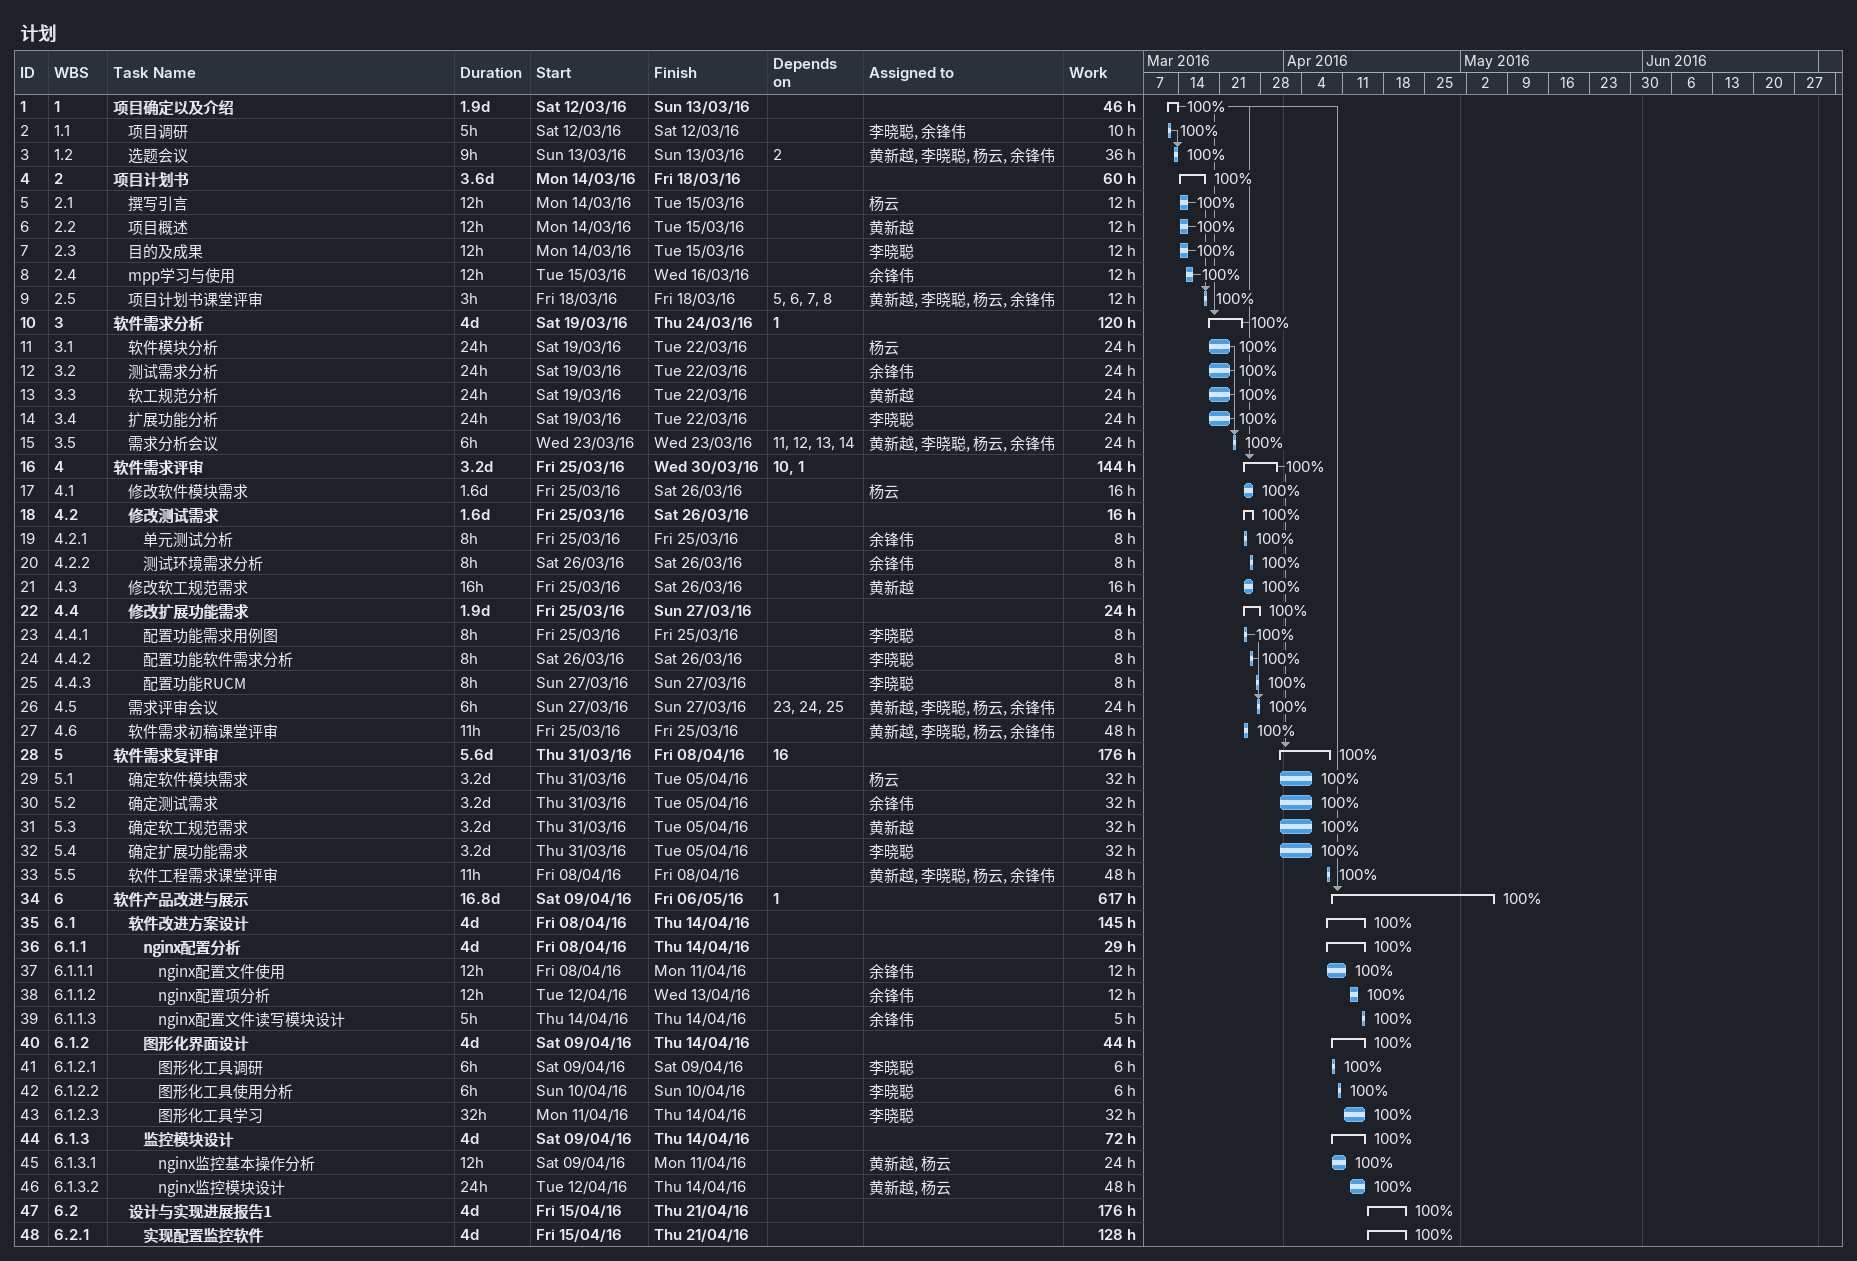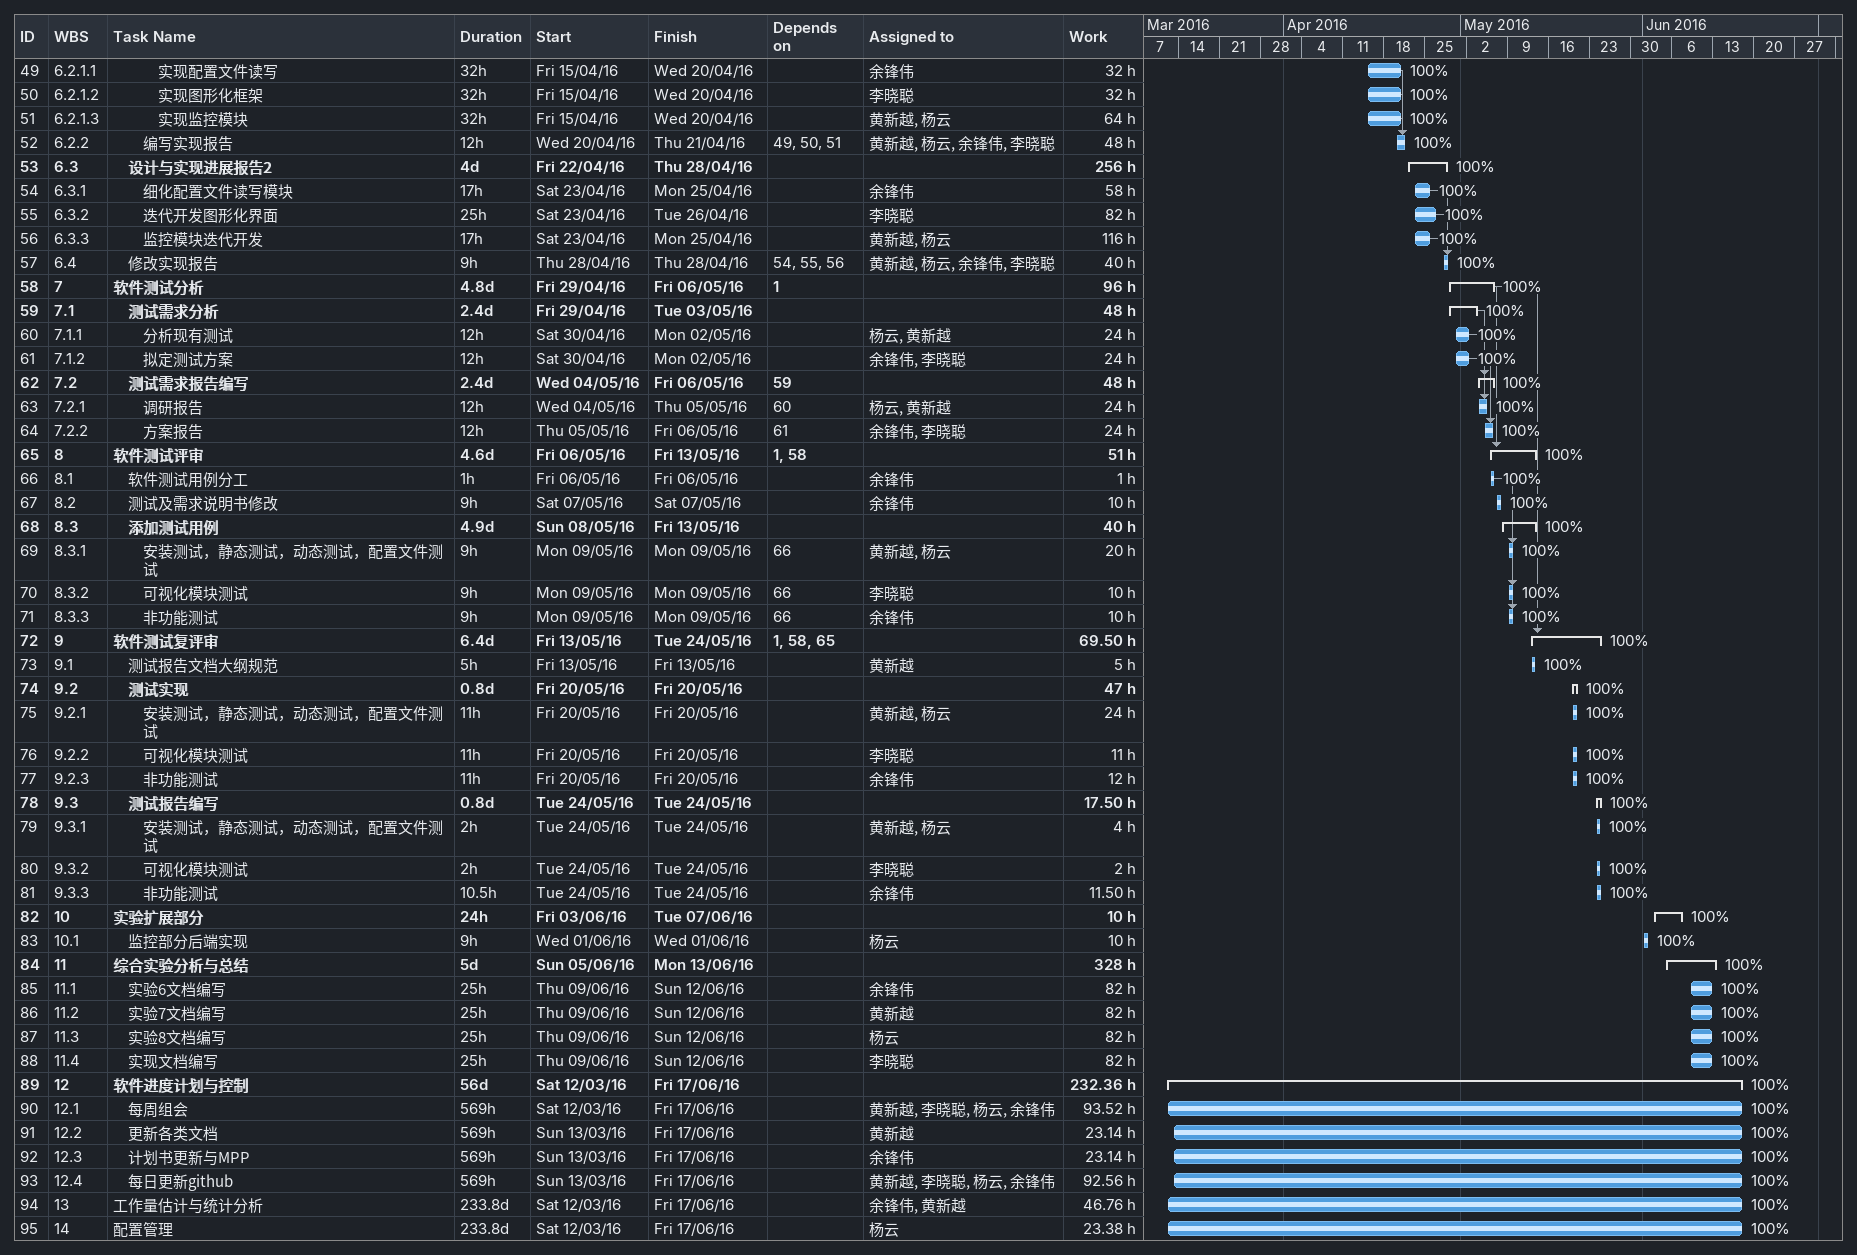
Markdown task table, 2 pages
计划

| ID | WBS | Task | Duration | Start | Finish | Predecessors | Resources | % complete | Work (h) |
|---|---|---|---|---|---|---|---|---|---|
| 1 | 1 | **项目确定以及介绍** | 1.9d | 2016-03-12 | 2016-03-13 |  |  | 100 | 46 |
| 2 | 1.1 | 项目调研 | 5h | 2016-03-12 | 2016-03-12 |  | 李晓聪, 余锋伟 | 100 | 10 |
| 3 | 1.2 | 选题会议 | 9h | 2016-03-13 | 2016-03-13 | 2 | 黄新越, 李晓聪, 杨云, 余锋伟 | 100 | 36 |
| 4 | 2 | **项目计划书** | 3.6d | 2016-03-14 | 2016-03-18 |  |  | 100 | 60 |
| 5 | 2.1 | 撰写引言 | 12h | 2016-03-14 | 2016-03-15 |  | 杨云 | 100 | 12 |
| 6 | 2.2 | 项目概述 | 12h | 2016-03-14 | 2016-03-15 |  | 黄新越 | 100 | 12 |
| 7 | 2.3 | 目的及成果 | 12h | 2016-03-14 | 2016-03-15 |  | 李晓聪 | 100 | 12 |
| 8 | 2.4 | mpp学习与使用 | 12h | 2016-03-15 | 2016-03-16 |  | 余锋伟 | 100 | 12 |
| 9 | 2.5 | 项目计划书课堂评审 | 3h | 2016-03-18 | 2016-03-18 | 5, 6, 7, 8 | 黄新越, 李晓聪, 杨云, 余锋伟 | 100 | 12 |
| 10 | 3 | **软件需求分析** | 4d | 2016-03-19 | 2016-03-24 | 1 |  | 100 | 120 |
| 11 | 3.1 | 软件模块分析 | 24h | 2016-03-19 | 2016-03-22 |  | 杨云 | 100 | 24 |
| 12 | 3.2 | 测试需求分析 | 24h | 2016-03-19 | 2016-03-22 |  | 余锋伟 | 100 | 24 |
| 13 | 3.3 | 软工规范分析 | 24h | 2016-03-19 | 2016-03-22 |  | 黄新越 | 100 | 24 |
| 14 | 3.4 | 扩展功能分析 | 24h | 2016-03-19 | 2016-03-22 |  | 李晓聪 | 100 | 24 |
| 15 | 3.5 | 需求分析会议 | 6h | 2016-03-23 | 2016-03-23 | 11, 12, 13, 14 | 黄新越, 李晓聪, 杨云, 余锋伟 | 100 | 24 |
| 16 | 4 | **软件需求评审** | 3.2d | 2016-03-25 | 2016-03-30 | 10, 1 |  | 100 | 144 |
| 17 | 4.1 | 修改软件模块需求 | 1.6d | 2016-03-25 | 2016-03-26 |  | 杨云 | 100 | 16 |
| 18 | 4.2 | **修改测试需求** | 1.6d | 2016-03-25 | 2016-03-26 |  |  | 100 | 16 |
| 19 | 4.2.1 | 单元测试分析 | 8h | 2016-03-25 | 2016-03-25 |  | 余锋伟 | 100 | 8 |
| 20 | 4.2.2 | 测试环境需求分析 | 8h | 2016-03-26 | 2016-03-26 |  | 余锋伟 | 100 | 8 |
| 21 | 4.3 | 修改软工规范需求 | 16h | 2016-03-25 | 2016-03-26 |  | 黄新越 | 100 | 16 |
| 22 | 4.4 | **修改扩展功能需求** | 1.9d | 2016-03-25 | 2016-03-27 |  |  | 100 | 24 |
| 23 | 4.4.1 | 配置功能需求用例图 | 8h | 2016-03-25 | 2016-03-25 |  | 李晓聪 | 100 | 8 |
| 24 | 4.4.2 | 配置功能软件需求分析 | 8h | 2016-03-26 | 2016-03-26 |  | 李晓聪 | 100 | 8 |
| 25 | 4.4.3 | 配置功能RUCM | 8h | 2016-03-27 | 2016-03-27 |  | 李晓聪 | 100 | 8 |
| 26 | 4.5 | 需求评审会议 | 6h | 2016-03-27 | 2016-03-27 | 23, 24, 25 | 黄新越, 李晓聪, 杨云, 余锋伟 | 100 | 24 |
| 27 | 4.6 | 软件需求初稿课堂评审 | 11h | 2016-03-25 | 2016-03-25 |  | 黄新越, 李晓聪, 杨云, 余锋伟 | 100 | 48 |
| 28 | 5 | **软件需求复评审** | 5.6d | 2016-03-31 | 2016-04-08 | 16 |  | 100 | 176 |
| 29 | 5.1 | 确定软件模块需求 | 3.2d | 2016-03-31 | 2016-04-05 |  | 杨云 | 100 | 32 |
| 30 | 5.2 | 确定测试需求 | 3.2d | 2016-03-31 | 2016-04-05 |  | 余锋伟 | 100 | 32 |
| 31 | 5.3 | 确定软工规范需求 | 3.2d | 2016-03-31 | 2016-04-05 |  | 黄新越 | 100 | 32 |
| 32 | 5.4 | 确定扩展功能需求 | 3.2d | 2016-03-31 | 2016-04-05 |  | 李晓聪 | 100 | 32 |
| 33 | 5.5 | 软件工程需求课堂评审 | 11h | 2016-04-08 | 2016-04-08 |  | 黄新越, 李晓聪, 杨云, 余锋伟 | 100 | 48 |
| 34 | 6 | **软件产品改进与展示** | 16.8d | 2016-04-09 | 2016-05-06 | 1 |  | 100 | 617 |
| 35 | 6.1 | **软件改进方案设计** | 4d | 2016-04-08 | 2016-04-14 |  |  | 100 | 145 |
| 36 | 6.1.1 | **nginx配置分析** | 4d | 2016-04-08 | 2016-04-14 |  |  | 100 | 29 |
| 37 | 6.1.1.1 | nginx配置文件使用 | 12h | 2016-04-08 | 2016-04-11 |  | 余锋伟 | 100 | 12 |
| 38 | 6.1.1.2 | nginx配置项分析 | 12h | 2016-04-12 | 2016-04-13 |  | 余锋伟 | 100 | 12 |
| 39 | 6.1.1.3 | nginx配置文件读写模块设计 | 5h | 2016-04-14 | 2016-04-14 |  | 余锋伟 | 100 | 5 |
| 40 | 6.1.2 | **图形化界面设计** | 4d | 2016-04-09 | 2016-04-14 |  |  | 100 | 44 |
| 41 | 6.1.2.1 | 图形化工具调研 | 6h | 2016-04-09 | 2016-04-09 |  | 李晓聪 | 100 | 6 |
| 42 | 6.1.2.2 | 图形化工具使用分析 | 6h | 2016-04-10 | 2016-04-10 |  | 李晓聪 | 100 | 6 |
| 43 | 6.1.2.3 | 图形化工具学习 | 32h | 2016-04-11 | 2016-04-14 |  | 李晓聪 | 100 | 32 |
| 44 | 6.1.3 | **监控模块设计** | 4d | 2016-04-09 | 2016-04-14 |  |  | 100 | 72 |
| 45 | 6.1.3.1 | nginx监控基本操作分析 | 12h | 2016-04-09 | 2016-04-11 |  | 黄新越, 杨云 | 100 | 24 |
| 46 | 6.1.3.2 | nginx监控模块设计 | 24h | 2016-04-12 | 2016-04-14 |  | 黄新越, 杨云 | 100 | 48 |
| 47 | 6.2 | **设计与实现进展报告1** | 4d | 2016-04-15 | 2016-04-21 |  |  | 100 | 176 |
| 48 | 6.2.1 | **实现配置监控软件** | 4d | 2016-04-15 | 2016-04-21 |  |  | 100 | 128 |
| 49 | 6.2.1.1 | 实现配置文件读写 | 32h | 2016-04-15 | 2016-04-20 |  | 余锋伟 | 100 | 32 |
| 50 | 6.2.1.2 | 实现图形化框架 | 32h | 2016-04-15 | 2016-04-20 |  | 李晓聪 | 100 | 32 |
| 51 | 6.2.1.3 | 实现监控模块 | 32h | 2016-04-15 | 2016-04-20 |  | 黄新越, 杨云 | 100 | 64 |
| 52 | 6.2.2 | 编写实现报告 | 12h | 2016-04-20 | 2016-04-21 | 49, 50, 51 | 黄新越, 杨云, 余锋伟, 李晓聪 | 100 | 48 |
| 53 | 6.3 | **设计与实现进展报告2** | 4d | 2016-04-22 | 2016-04-28 |  |  | 100 | 256 |
| 54 | 6.3.1 | 细化配置文件读写模块 | 17h | 2016-04-23 | 2016-04-25 |  | 余锋伟 | 100 | 58 |
| 55 | 6.3.2 | 迭代开发图形化界面 | 25h | 2016-04-23 | 2016-04-26 |  | 李晓聪 | 100 | 82 |
| 56 | 6.3.3 | 监控模块迭代开发 | 17h | 2016-04-23 | 2016-04-25 |  | 黄新越, 杨云 | 100 | 116 |
| 57 | 6.4 | 修改实现报告 | 9h | 2016-04-28 | 2016-04-28 | 54, 55, 56 | 黄新越, 杨云, 余锋伟, 李晓聪 | 100 | 40 |
| 58 | 7 | **软件测试分析** | 4.8d | 2016-04-29 | 2016-05-06 | 1 |  | 100 | 96 |
| 59 | 7.1 | **测试需求分析** | 2.4d | 2016-04-29 | 2016-05-03 |  |  | 100 | 48 |
| 60 | 7.1.1 | 分析现有测试 | 12h | 2016-04-30 | 2016-05-02 |  | 杨云, 黄新越 | 100 | 24 |
| 61 | 7.1.2 | 拟定测试方案 | 12h | 2016-04-30 | 2016-05-02 |  | 余锋伟, 李晓聪 | 100 | 24 |
| 62 | 7.2 | **测试需求报告编写** | 2.4d | 2016-05-04 | 2016-05-06 | 59 |  | 100 | 48 |
| 63 | 7.2.1 | 调研报告 | 12h | 2016-05-04 | 2016-05-05 | 60 | 杨云, 黄新越 | 100 | 24 |
| 64 | 7.2.2 | 方案报告 | 12h | 2016-05-05 | 2016-05-06 | 61 | 余锋伟, 李晓聪 | 100 | 24 |
| 65 | 8 | **软件测试评审** | 4.6d | 2016-05-06 | 2016-05-13 | 1, 58 |  | 100 | 51 |
| 66 | 8.1 | 软件测试用例分工 | 1h | 2016-05-06 | 2016-05-06 |  | 余锋伟 | 100 | 1 |
| 67 | 8.2 | 测试及需求说明书修改 | 9h | 2016-05-07 | 2016-05-07 |  | 余锋伟 | 100 | 10 |
| 68 | 8.3 | **添加测试用例** | 4.9d | 2016-05-08 | 2016-05-13 |  |  | 100 | 40 |
| 69 | 8.3.1 | 安装测试，静态测试，动态测试，配置文件测试 | 9h | 2016-05-09 | 2016-05-09 | 66 | 黄新越, 杨云 | 100 | 20 |
| 70 | 8.3.2 | 可视化模块测试 | 9h | 2016-05-09 | 2016-05-09 | 66 | 李晓聪 | 100 | 10 |
| 71 | 8.3.3 | 非功能测试 | 9h | 2016-05-09 | 2016-05-09 | 66 | 余锋伟 | 100 | 10 |
| 72 | 9 | **软件测试复评审** | 6.4d | 2016-05-13 | 2016-05-24 | 1, 58, 65 |  | 100 | 69.50 |
| 73 | 9.1 | 测试报告文档大纲规范 | 5h | 2016-05-13 | 2016-05-13 |  | 黄新越 | 100 | 5 |
| 74 | 9.2 | **测试实现** | 0.8d | 2016-05-20 | 2016-05-20 |  |  | 100 | 47 |
| 75 | 9.2.1 | 安装测试，静态测试，动态测试，配置文件测试 | 11h | 2016-05-20 | 2016-05-20 |  | 黄新越, 杨云 | 100 | 24 |
| 76 | 9.2.2 | 可视化模块测试 | 11h | 2016-05-20 | 2016-05-20 |  | 李晓聪 | 100 | 11 |
| 77 | 9.2.3 | 非功能测试 | 11h | 2016-05-20 | 2016-05-20 |  | 余锋伟 | 100 | 12 |
| 78 | 9.3 | **测试报告编写** | 0.8d | 2016-05-24 | 2016-05-24 |  |  | 100 | 17.50 |
| 79 | 9.3.1 | 安装测试，静态测试，动态测试，配置文件测试 | 2h | 2016-05-24 | 2016-05-24 |  | 黄新越, 杨云 | 100 | 4 |
| 80 | 9.3.2 | 可视化模块测试 | 2h | 2016-05-24 | 2016-05-24 |  | 李晓聪 | 100 | 2 |
| 81 | 9.3.3 | 非功能测试 | 10.5h | 2016-05-24 | 2016-05-24 |  | 余锋伟 | 100 | 11.50 |
| 82 | 10 | **实验扩展部分** | 24h | 2016-06-03 | 2016-06-07 |  |  | 100 | 10 |
| 83 | 10.1 | 监控部分后端实现 | 9h | 2016-06-01 | 2016-06-01 |  | 杨云 | 100 | 10 |
| 84 | 11 | **综合实验分析与总结** | 5d | 2016-06-05 | 2016-06-13 |  |  | 100 | 328 |
| 85 | 11.1 | 实验6文档编写 | 25h | 2016-06-09 | 2016-06-12 |  | 余锋伟 | 100 | 82 |
| 86 | 11.2 | 实验7文档编写 | 25h | 2016-06-09 | 2016-06-12 |  | 黄新越 | 100 | 82 |
| 87 | 11.3 | 实验8文档编写 | 25h | 2016-06-09 | 2016-06-12 |  | 杨云 | 100 | 82 |
| 88 | 11.4 | 实现文档编写 | 25h | 2016-06-09 | 2016-06-12 |  | 李晓聪 | 100 | 82 |
| 89 | 12 | **软件进度计划与控制** | 56d | 2016-03-12 | 2016-06-17 |  |  | 100 | 232.36 |
| 90 | 12.1 | 每周组会 | 569h | 2016-03-12 | 2016-06-17 |  | 黄新越, 李晓聪, 杨云, 余锋伟 | 100 | 93.52 |
| 91 | 12.2 | 更新各类文档 | 569h | 2016-03-13 | 2016-06-17 |  | 黄新越 | 100 | 23.14 |
| 92 | 12.3 | 计划书更新与MPP | 569h | 2016-03-13 | 2016-06-17 |  | 余锋伟 | 100 | 23.14 |
| 93 | 12.4 | 每日更新github | 569h | 2016-03-13 | 2016-06-17 |  | 黄新越, 李晓聪, 杨云, 余锋伟 | 100 | 92.56 |
| 94 | 13 | 工作量估计与统计分析 | 233.8d | 2016-03-12 | 2016-06-17 |  | 余锋伟, 黄新越 | 100 | 46.76 |
| 95 | 14 | 配置管理 | 233.8d | 2016-03-12 | 2016-06-17 |  | 杨云 | 100 | 23.38 |
